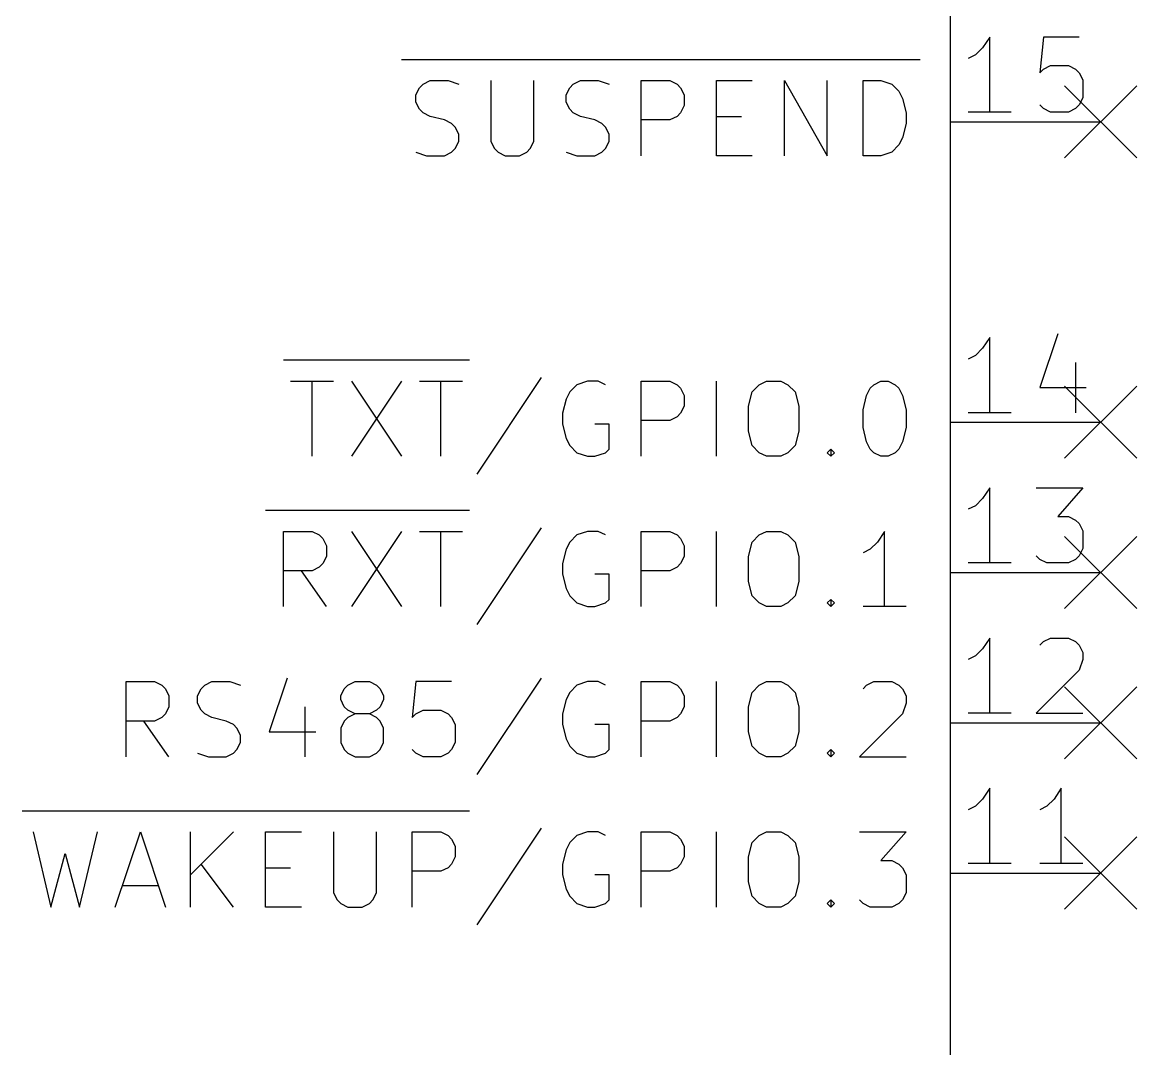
# Model space of a CAD drawing. Extents: x 0.4 to 11.3, y -7.9 to -0.4.
# Drawn here: x 3.432 to 4.174, y -4.317 to -3.634 of the extents above; entities that cross this region are included whole.
import ezdxf

# ---------------------------------------------------------------- set-up
doc = ezdxf.new("R2010")
doc.units = 0
doc.header["$MEASUREMENT"] = 0
for name, color, linetype in [('BLUE2', 5, 'CONTINUOUS'), ('CYAN2', 4, 'CONTINUOUS'), ('LYELLOW', 51, 'CONTINUOUS'), ('RED2', 1, 'CONTINUOUS'), ('RED3', 11, 'CONTINUOUS')]:
    doc.layers.add(name, color=color, linetype=linetype)

msp = doc.modelspace()

# ---------------------------------------------------------------- linework, layer by layer
at = {"layer": 'BLUE2', "linetype": 'CONTINUOUS'}
for p, q in [((4.126, -3.676), (4.174, -3.724)), ((4.174, -3.676), (4.126, -3.724)), ((4.126, -3.876), (4.174, -3.924)), ((4.174, -3.876), (4.126, -3.924)), ((4.126, -3.976), (4.174, -4.024)), ((4.174, -3.976), (4.126, -4.024)), ((4.126, -4.076), (4.174, -4.124)), ((4.174, -4.076), (4.126, -4.124)), ((4.126, -4.176), (4.174, -4.224)), ((4.174, -4.176), (4.126, -4.224))]:
    msp.add_line(p, q, dxfattribs=at)
at = {"layer": 'CYAN2', "linetype": 'CONTINUOUS'}
for p, q in [((3.68476, -3.6585), (3.73238, -3.6585)), ((3.68476, -3.6585), (3.73238, -3.6585)), ((3.73238, -3.6585), (3.78476, -3.6585)), ((3.73238, -3.6585), (3.78476, -3.6585)), ((3.78476, -3.6585), (3.83238, -3.6585)), ((3.78476, -3.6585), (3.83238, -3.6585)), ((3.83238, -3.6585), (3.88238, -3.6585)), ((3.83238, -3.6585), (3.88238, -3.6585)), ((3.88238, -3.6585), (3.92762, -3.6585)), ((3.88238, -3.6585), (3.92762, -3.6585)), ((3.92762, -3.6585), (3.98, -3.6585)), ((3.92762, -3.6585), (3.98, -3.6585)), ((3.98, -3.6585), (4.03, -3.6585)), ((3.98, -3.6585), (4.03, -3.6585)), ((3.69428, -3.68214), (3.69667, -3.67738)), ((3.69428, -3.68214), (3.69667, -3.67738)), ((3.69667, -3.67738), (3.69905, -3.675)), ((3.69667, -3.67738), (3.69905, -3.675)), ((3.69905, -3.675), (3.70381, -3.67262)), ((3.69905, -3.675), (3.70381, -3.67262)), ((3.70381, -3.67262), (3.71571, -3.67262)), ((3.70381, -3.67262), (3.71571, -3.67262)), ((3.71571, -3.67262), (3.72285, -3.675)), ((3.71571, -3.67262), (3.72285, -3.675)), ((3.74428, -3.67262), (3.74428, -3.71309)), ((3.74428, -3.67262), (3.74428, -3.71309)), ((3.77285, -3.71309), (3.77285, -3.67262)), ((3.77285, -3.71309), (3.77285, -3.67262)), ((3.79428, -3.68214), (3.79667, -3.67738)), ((3.79428, -3.68214), (3.79667, -3.67738)), ((3.79667, -3.67738), (3.79905, -3.675)), ((3.79667, -3.67738), (3.79905, -3.675)), ((3.79905, -3.675), (3.80381, -3.67262)), ((3.79905, -3.675), (3.80381, -3.67262)), ((3.80381, -3.67262), (3.81571, -3.67262)), ((3.80381, -3.67262), (3.81571, -3.67262)), ((3.81571, -3.67262), (3.82285, -3.675)), ((3.81571, -3.67262), (3.82285, -3.675)), ((3.84428, -3.72262), (3.84428, -3.67262)), ((3.84428, -3.67262), (3.86333, -3.67262)), ((3.84428, -3.72262), (3.84428, -3.67262)), ((3.84428, -3.67262), (3.86333, -3.67262)), ((3.86333, -3.67262), (3.86809, -3.675)), ((3.86333, -3.67262), (3.86809, -3.675)), ((3.86809, -3.675), (3.87047, -3.67738)), ((3.86809, -3.675), (3.87047, -3.67738)), ((3.87047, -3.67738), (3.87285, -3.68214)), ((3.87047, -3.67738), (3.87285, -3.68214)), ((3.89428, -3.72262), (3.89428, -3.67262)), ((3.89428, -3.67262), (3.91809, -3.67262)), ((3.89428, -3.72262), (3.89428, -3.67262)), ((3.89428, -3.67262), (3.91809, -3.67262)), ((3.93952, -3.72262), (3.93952, -3.67262)), ((3.93952, -3.67262), (3.96809, -3.72262)), ((3.93952, -3.72262), (3.93952, -3.67262)), ((3.93952, -3.67262), (3.96809, -3.72262)), ((3.96809, -3.72262), (3.96809, -3.67262)), ((3.96809, -3.72262), (3.96809, -3.67262)), ((3.9919, -3.72262), (3.9919, -3.67262)), ((3.9919, -3.67262), (4.00381, -3.67262)), ((3.9919, -3.72262), (3.9919, -3.67262)), ((3.9919, -3.67262), (4.00381, -3.67262)), ((4.00381, -3.67262), (4.01095, -3.675)), ((4.00381, -3.67262), (4.01095, -3.675)), ((4.01095, -3.675), (4.01571, -3.67976)), ((4.01095, -3.675), (4.01571, -3.67976)), ((3.69428, -3.6869), (3.69428, -3.68214)), ((3.69428, -3.6869), (3.69428, -3.68214)), ((3.79428, -3.6869), (3.79428, -3.68214)), ((3.79428, -3.6869), (3.79428, -3.68214)), ((3.87285, -3.68214), (3.87285, -3.68928)), ((3.87285, -3.68214), (3.87285, -3.68928)), ((4.01571, -3.67976), (4.01809, -3.68452)), ((4.01571, -3.67976), (4.01809, -3.68452)), ((4.01809, -3.68452), (4.02047, -3.69405)), ((4.01809, -3.68452), (4.02047, -3.69405)), ((3.69667, -3.69167), (3.69428, -3.6869)), ((3.69667, -3.69167), (3.69428, -3.6869)), ((3.69905, -3.69405), (3.69667, -3.69167)), ((3.69905, -3.69405), (3.69667, -3.69167)), ((3.79667, -3.69167), (3.79428, -3.6869)), ((3.79667, -3.69167), (3.79428, -3.6869)), ((3.79905, -3.69405), (3.79667, -3.69167)), ((3.79905, -3.69405), (3.79667, -3.69167)), ((3.87285, -3.68928), (3.87047, -3.69405)), ((3.87285, -3.68928), (3.87047, -3.69405)), ((3.70381, -3.69643), (3.69905, -3.69405)), ((3.70381, -3.69643), (3.69905, -3.69405)), ((3.71333, -3.69881), (3.70381, -3.69643)), ((3.71333, -3.69881), (3.70381, -3.69643)), ((3.71809, -3.70119), (3.71333, -3.69881)), ((3.71809, -3.70119), (3.71333, -3.69881)), ((3.80381, -3.69643), (3.79905, -3.69405)), ((3.80381, -3.69643), (3.79905, -3.69405)), ((3.81333, -3.69881), (3.80381, -3.69643)), ((3.81333, -3.69881), (3.80381, -3.69643)), ((3.81809, -3.70119), (3.81333, -3.69881)), ((3.81809, -3.70119), (3.81333, -3.69881)), ((3.86333, -3.69881), (3.84428, -3.69881)), ((3.86333, -3.69881), (3.84428, -3.69881)), ((3.86809, -3.69643), (3.86333, -3.69881)), ((3.86809, -3.69643), (3.86333, -3.69881)), ((3.87047, -3.69405), (3.86809, -3.69643)), ((3.87047, -3.69405), (3.86809, -3.69643)), ((3.89428, -3.69643), (3.91095, -3.69643)), ((3.89428, -3.69643), (3.91095, -3.69643)), ((4.02047, -3.69405), (4.02047, -3.70119)), ((4.02047, -3.69405), (4.02047, -3.70119)), ((3.72047, -3.70357), (3.71809, -3.70119)), ((3.72047, -3.70357), (3.71809, -3.70119)), ((3.72285, -3.70833), (3.72047, -3.70357)), ((3.72285, -3.70833), (3.72047, -3.70357)), ((3.82047, -3.70357), (3.81809, -3.70119)), ((3.82047, -3.70357), (3.81809, -3.70119)), ((3.82285, -3.70833), (3.82047, -3.70357)), ((3.82285, -3.70833), (3.82047, -3.70357)), ((4.02047, -3.70119), (4.01809, -3.71071)), ((4.02047, -3.70119), (4.01809, -3.71071)), ((3.72047, -3.71785), (3.72285, -3.71309)), ((3.72047, -3.71785), (3.72285, -3.71309)), ((3.72285, -3.71309), (3.72285, -3.70833)), ((3.72285, -3.71309), (3.72285, -3.70833)), ((3.74428, -3.71309), (3.74667, -3.71785)), ((3.74428, -3.71309), (3.74667, -3.71785)), ((3.77047, -3.71785), (3.77285, -3.71309)), ((3.77047, -3.71785), (3.77285, -3.71309)), ((3.82047, -3.71785), (3.82285, -3.71309)), ((3.82047, -3.71785), (3.82285, -3.71309)), ((3.82285, -3.71309), (3.82285, -3.70833)), ((3.82285, -3.71309), (3.82285, -3.70833)), ((4.01571, -3.71547), (4.01095, -3.72024)), ((4.01571, -3.71547), (4.01095, -3.72024)), ((4.01809, -3.71071), (4.01571, -3.71547)), ((4.01809, -3.71071), (4.01571, -3.71547)), ((3.69428, -3.72024), (3.70143, -3.72262)), ((3.69428, -3.72024), (3.70143, -3.72262)), ((3.70143, -3.72262), (3.71333, -3.72262)), ((3.70143, -3.72262), (3.71333, -3.72262)), ((3.71333, -3.72262), (3.71809, -3.72024)), ((3.71333, -3.72262), (3.71809, -3.72024)), ((3.71809, -3.72024), (3.72047, -3.71785)), ((3.71809, -3.72024), (3.72047, -3.71785)), ((3.74667, -3.71785), (3.74905, -3.72024)), ((3.74667, -3.71785), (3.74905, -3.72024)), ((3.74905, -3.72024), (3.75381, -3.72262)), ((3.74905, -3.72024), (3.75381, -3.72262)), ((3.75381, -3.72262), (3.76333, -3.72262)), ((3.75381, -3.72262), (3.76333, -3.72262)), ((3.76333, -3.72262), (3.76809, -3.72024)), ((3.76333, -3.72262), (3.76809, -3.72024)), ((3.76809, -3.72024), (3.77047, -3.71785)), ((3.76809, -3.72024), (3.77047, -3.71785)), ((3.79428, -3.72024), (3.80143, -3.72262)), ((3.79428, -3.72024), (3.80143, -3.72262)), ((3.80143, -3.72262), (3.81333, -3.72262)), ((3.80143, -3.72262), (3.81333, -3.72262)), ((3.81333, -3.72262), (3.81809, -3.72024)), ((3.81333, -3.72262), (3.81809, -3.72024)), ((3.81809, -3.72024), (3.82047, -3.71785)), ((3.81809, -3.72024), (3.82047, -3.71785)), ((3.91809, -3.72262), (3.89428, -3.72262)), ((3.91809, -3.72262), (3.89428, -3.72262)), ((4.00381, -3.72262), (3.9919, -3.72262)), ((4.00381, -3.72262), (3.9919, -3.72262)), ((4.01095, -3.72024), (4.00381, -3.72262)), ((4.01095, -3.72024), (4.00381, -3.72262)), ((3.60619, -3.8585), (3.64428, -3.8585)), ((3.60619, -3.8585), (3.64428, -3.8585)), ((3.64428, -3.8585), (3.6919, -3.8585)), ((3.64428, -3.8585), (3.6919, -3.8585)), ((3.6919, -3.8585), (3.73, -3.8585)), ((3.6919, -3.8585), (3.73, -3.8585)), ((3.77762, -3.87024), (3.73476, -3.93452)), ((3.77762, -3.87024), (3.73476, -3.93452)), ((3.61095, -3.87262), (3.63952, -3.87262)), ((3.61095, -3.87262), (3.63952, -3.87262)), ((3.62524, -3.92262), (3.62524, -3.87262)), ((3.62524, -3.92262), (3.62524, -3.87262)), ((3.65143, -3.87262), (3.68476, -3.92262)), ((3.68476, -3.87262), (3.65143, -3.92262)), ((3.65143, -3.87262), (3.68476, -3.92262)), ((3.68476, -3.87262), (3.65143, -3.92262)), ((3.69667, -3.87262), (3.72524, -3.87262)), ((3.69667, -3.87262), (3.72524, -3.87262)), ((3.71095, -3.92262), (3.71095, -3.87262)), ((3.71095, -3.92262), (3.71095, -3.87262)), ((3.80143, -3.875), (3.79667, -3.87976)), ((3.80143, -3.875), (3.79667, -3.87976)), ((3.80857, -3.87262), (3.80143, -3.875)), ((3.80857, -3.87262), (3.80143, -3.875)), ((3.81571, -3.87262), (3.80857, -3.87262)), ((3.81571, -3.87262), (3.80857, -3.87262)), ((3.82047, -3.875), (3.81571, -3.87262)), ((3.82047, -3.875), (3.81571, -3.87262)), ((3.84428, -3.92262), (3.84428, -3.87262)), ((3.84428, -3.87262), (3.86333, -3.87262)), ((3.84428, -3.92262), (3.84428, -3.87262)), ((3.84428, -3.87262), (3.86333, -3.87262)), ((3.86333, -3.87262), (3.86809, -3.875)), ((3.86333, -3.87262), (3.86809, -3.875)), ((3.86809, -3.875), (3.87047, -3.87738)), ((3.86809, -3.875), (3.87047, -3.87738)), ((3.87047, -3.87738), (3.87285, -3.88214)), ((3.87047, -3.87738), (3.87285, -3.88214)), ((3.89428, -3.92262), (3.89428, -3.87262)), ((3.89428, -3.92262), (3.89428, -3.87262)), ((3.91809, -3.87976), (3.92285, -3.875)), ((3.91809, -3.87976), (3.92285, -3.875)), ((3.92285, -3.875), (3.92762, -3.87262)), ((3.92285, -3.875), (3.92762, -3.87262)), ((3.92762, -3.87262), (3.93714, -3.87262)), ((3.92762, -3.87262), (3.93714, -3.87262)), ((3.93714, -3.87262), (3.9419, -3.875)), ((3.93714, -3.87262), (3.9419, -3.875)), ((3.9419, -3.875), (3.94667, -3.87976)), ((3.9419, -3.875), (3.94667, -3.87976)), ((3.99428, -3.88214), (3.99667, -3.87738)), ((3.99428, -3.88214), (3.99667, -3.87738)), ((3.99667, -3.87738), (3.99905, -3.875)), ((3.99667, -3.87738), (3.99905, -3.875)), ((3.99905, -3.875), (4.00381, -3.87262)), ((3.99905, -3.875), (4.00381, -3.87262)), ((4.00381, -3.87262), (4.00857, -3.87262)), ((4.00381, -3.87262), (4.00857, -3.87262)), ((4.00857, -3.87262), (4.01333, -3.875)), ((4.00857, -3.87262), (4.01333, -3.875)), ((4.01333, -3.875), (4.01571, -3.87738)), ((4.01333, -3.875), (4.01571, -3.87738)), ((4.01571, -3.87738), (4.01809, -3.88214)), ((4.01571, -3.87738), (4.01809, -3.88214)), ((3.79428, -3.88452), (3.7919, -3.89405)), ((3.79428, -3.88452), (3.7919, -3.89405)), ((3.79667, -3.87976), (3.79428, -3.88452)), ((3.79667, -3.87976), (3.79428, -3.88452)), ((3.87285, -3.88214), (3.87285, -3.88928)), ((3.87285, -3.88214), (3.87285, -3.88928)), ((3.91571, -3.88928), (3.91809, -3.87976)), ((3.91571, -3.88928), (3.91809, -3.87976)), ((3.94667, -3.87976), (3.94905, -3.88928)), ((3.94667, -3.87976), (3.94905, -3.88928)), ((3.9919, -3.89167), (3.99428, -3.88214)), ((3.9919, -3.89167), (3.99428, -3.88214)), ((4.01809, -3.88214), (4.02047, -3.89167)), ((4.01809, -3.88214), (4.02047, -3.89167)), ((3.87285, -3.88928), (3.87047, -3.89405)), ((3.87285, -3.88928), (3.87047, -3.89405)), ((3.91571, -3.90595), (3.91571, -3.88928)), ((3.91571, -3.90595), (3.91571, -3.88928)), ((3.94905, -3.88928), (3.94905, -3.90595)), ((3.94905, -3.88928), (3.94905, -3.90595)), ((3.9919, -3.90357), (3.9919, -3.89167)), ((3.9919, -3.90357), (3.9919, -3.89167)), ((4.02047, -3.89167), (4.02047, -3.90357)), ((4.02047, -3.89167), (4.02047, -3.90357)), ((3.7919, -3.89405), (3.7919, -3.90119)), ((3.7919, -3.89405), (3.7919, -3.90119)), ((3.86333, -3.89881), (3.84428, -3.89881)), ((3.86333, -3.89881), (3.84428, -3.89881)), ((3.86809, -3.89643), (3.86333, -3.89881)), ((3.86809, -3.89643), (3.86333, -3.89881)), ((3.87047, -3.89405), (3.86809, -3.89643)), ((3.87047, -3.89405), (3.86809, -3.89643)), ((3.7919, -3.90119), (3.79428, -3.91071)), ((3.7919, -3.90119), (3.79428, -3.91071)), ((3.82285, -3.90119), (3.81333, -3.90119)), ((3.82285, -3.90119), (3.81333, -3.90119)), ((3.82285, -3.91785), (3.82285, -3.90119)), ((3.82285, -3.91785), (3.82285, -3.90119)), ((3.91809, -3.91547), (3.91571, -3.90595)), ((3.91809, -3.91547), (3.91571, -3.90595)), ((3.94905, -3.90595), (3.94667, -3.91547)), ((3.94905, -3.90595), (3.94667, -3.91547)), ((3.99428, -3.91309), (3.9919, -3.90357)), ((3.99428, -3.91309), (3.9919, -3.90357)), ((4.02047, -3.90357), (4.01809, -3.91309)), ((4.02047, -3.90357), (4.01809, -3.91309)), ((3.79428, -3.91071), (3.79667, -3.91547)), ((3.79428, -3.91071), (3.79667, -3.91547)), ((3.79667, -3.91547), (3.80143, -3.92024)), ((3.79667, -3.91547), (3.80143, -3.92024)), ((3.92285, -3.92024), (3.91809, -3.91547)), ((3.92285, -3.92024), (3.91809, -3.91547)), ((3.94667, -3.91547), (3.9419, -3.92024)), ((3.94667, -3.91547), (3.9419, -3.92024)), ((3.99667, -3.91785), (3.99428, -3.91309)), ((3.99667, -3.91785), (3.99428, -3.91309)), ((4.01809, -3.91309), (4.01571, -3.91785)), ((4.01809, -3.91309), (4.01571, -3.91785)), ((3.80143, -3.92024), (3.80857, -3.92262)), ((3.80143, -3.92024), (3.80857, -3.92262)), ((3.80857, -3.92262), (3.81333, -3.92262)), ((3.80857, -3.92262), (3.81333, -3.92262)), ((3.81333, -3.92262), (3.82047, -3.92024)), ((3.81333, -3.92262), (3.82047, -3.92024)), ((3.82047, -3.92024), (3.82285, -3.91785)), ((3.82047, -3.92024), (3.82285, -3.91785)), ((3.92762, -3.92262), (3.92285, -3.92024)), ((3.92762, -3.92262), (3.92285, -3.92024)), ((3.93714, -3.92262), (3.92762, -3.92262)), ((3.93714, -3.92262), (3.92762, -3.92262)), ((3.9419, -3.92024), (3.93714, -3.92262)), ((3.9419, -3.92024), (3.93714, -3.92262)), ((3.96809, -3.92024), (3.97047, -3.91785)), ((3.96809, -3.92024), (3.97047, -3.91785)), ((3.97047, -3.92262), (3.96809, -3.92024)), ((3.97047, -3.92262), (3.96809, -3.92024)), ((3.97047, -3.91785), (3.97285, -3.92024)), ((3.97047, -3.91785), (3.97047, -3.92262)), ((3.97047, -3.91785), (3.97285, -3.92024)), ((3.97047, -3.91785), (3.97047, -3.92262)), ((3.97285, -3.92024), (3.97047, -3.92262)), ((3.97285, -3.92024), (3.97047, -3.92262)), ((3.99905, -3.92024), (3.99667, -3.91785)), ((3.99905, -3.92024), (3.99667, -3.91785)), ((4.00381, -3.92262), (3.99905, -3.92024)), ((4.00381, -3.92262), (3.99905, -3.92024)), ((4.00857, -3.92262), (4.00381, -3.92262)), ((4.00857, -3.92262), (4.00381, -3.92262)), ((4.01333, -3.92024), (4.00857, -3.92262)), ((4.01333, -3.92024), (4.00857, -3.92262)), ((4.01571, -3.91785), (4.01333, -3.92024)), ((4.01571, -3.91785), (4.01333, -3.92024)), ((3.59428, -3.9585), (3.64428, -3.9585)), ((3.59428, -3.9585), (3.64428, -3.9585)), ((3.64428, -3.9585), (3.6919, -3.9585)), ((3.64428, -3.9585), (3.6919, -3.9585)), ((3.6919, -3.9585), (3.73, -3.9585)), ((3.6919, -3.9585), (3.73, -3.9585)), ((3.60619, -4.02262), (3.60619, -3.97262)), ((3.60619, -3.97262), (3.62524, -3.97262)), ((3.60619, -4.02262), (3.60619, -3.97262)), ((3.60619, -3.97262), (3.62524, -3.97262)), ((3.62524, -3.97262), (3.63, -3.975)), ((3.62524, -3.97262), (3.63, -3.975)), ((3.63, -3.975), (3.63238, -3.97738)), ((3.63, -3.975), (3.63238, -3.97738)), ((3.65143, -3.97262), (3.68476, -4.02262)), ((3.68476, -3.97262), (3.65143, -4.02262)), ((3.65143, -3.97262), (3.68476, -4.02262)), ((3.68476, -3.97262), (3.65143, -4.02262)), ((3.69667, -3.97262), (3.72524, -3.97262)), ((3.69667, -3.97262), (3.72524, -3.97262)), ((3.71095, -4.02262), (3.71095, -3.97262)), ((3.71095, -4.02262), (3.71095, -3.97262)), ((3.77762, -3.97024), (3.73476, -4.03452)), ((3.77762, -3.97024), (3.73476, -4.03452)), ((3.80143, -3.975), (3.79667, -3.97976)), ((3.80143, -3.975), (3.79667, -3.97976)), ((3.80857, -3.97262), (3.80143, -3.975)), ((3.80857, -3.97262), (3.80143, -3.975)), ((3.81571, -3.97262), (3.80857, -3.97262)), ((3.81571, -3.97262), (3.80857, -3.97262)), ((3.82047, -3.975), (3.81571, -3.97262)), ((3.82047, -3.975), (3.81571, -3.97262)), ((3.84428, -4.02262), (3.84428, -3.97262)), ((3.84428, -3.97262), (3.86333, -3.97262)), ((3.84428, -4.02262), (3.84428, -3.97262)), ((3.84428, -3.97262), (3.86333, -3.97262)), ((3.86333, -3.97262), (3.86809, -3.975)), ((3.86333, -3.97262), (3.86809, -3.975)), ((3.86809, -3.975), (3.87047, -3.97738)), ((3.86809, -3.975), (3.87047, -3.97738)), ((3.89428, -4.02262), (3.89428, -3.97262)), ((3.89428, -4.02262), (3.89428, -3.97262)), ((3.91809, -3.97976), (3.92285, -3.975)), ((3.91809, -3.97976), (3.92285, -3.975)), ((3.92285, -3.975), (3.92762, -3.97262)), ((3.92285, -3.975), (3.92762, -3.97262)), ((3.92762, -3.97262), (3.93714, -3.97262)), ((3.92762, -3.97262), (3.93714, -3.97262)), ((3.93714, -3.97262), (3.9419, -3.975)), ((3.93714, -3.97262), (3.9419, -3.975)), ((3.9419, -3.975), (3.94667, -3.97976)), ((3.9419, -3.975), (3.94667, -3.97976)), ((4.00619, -3.97262), (4.00143, -3.97976)), ((4.00619, -3.97262), (4.00143, -3.97976)), ((4.00619, -4.02262), (4.00619, -3.97262)), ((4.00619, -4.02262), (4.00619, -3.97262)), ((3.63238, -3.97738), (3.63476, -3.98214)), ((3.63238, -3.97738), (3.63476, -3.98214)), ((3.63476, -3.98214), (3.63476, -3.98928)), ((3.63476, -3.98214), (3.63476, -3.98928)), ((3.79667, -3.97976), (3.79428, -3.98452)), ((3.79667, -3.97976), (3.79428, -3.98452)), ((3.87047, -3.97738), (3.87285, -3.98214)), ((3.87047, -3.97738), (3.87285, -3.98214)), ((3.87285, -3.98214), (3.87285, -3.98928)), ((3.87285, -3.98214), (3.87285, -3.98928)), ((3.91571, -3.98928), (3.91809, -3.97976)), ((3.91571, -3.98928), (3.91809, -3.97976)), ((3.94667, -3.97976), (3.94905, -3.98928)), ((3.94667, -3.97976), (3.94905, -3.98928)), ((4.00143, -3.97976), (3.99667, -3.98452)), ((4.00143, -3.97976), (3.99667, -3.98452)), ((3.63476, -3.98928), (3.63238, -3.99405)), ((3.63476, -3.98928), (3.63238, -3.99405)), ((3.79428, -3.98452), (3.7919, -3.99405)), ((3.79428, -3.98452), (3.7919, -3.99405)), ((3.87285, -3.98928), (3.87047, -3.99405)), ((3.87285, -3.98928), (3.87047, -3.99405)), ((3.91571, -4.00595), (3.91571, -3.98928)), ((3.91571, -4.00595), (3.91571, -3.98928)), ((3.94905, -3.98928), (3.94905, -4.00595)), ((3.94905, -3.98928), (3.94905, -4.00595)), ((3.99667, -3.98452), (3.9919, -3.9869)), ((3.99667, -3.98452), (3.9919, -3.9869)), ((3.63, -3.99643), (3.62524, -3.99881)), ((3.63, -3.99643), (3.62524, -3.99881)), ((3.63238, -3.99405), (3.63, -3.99643)), ((3.63238, -3.99405), (3.63, -3.99643)), ((3.7919, -3.99405), (3.7919, -4.00119)), ((3.7919, -3.99405), (3.7919, -4.00119)), ((3.86809, -3.99643), (3.86333, -3.99881)), ((3.86809, -3.99643), (3.86333, -3.99881)), ((3.87047, -3.99405), (3.86809, -3.99643)), ((3.87047, -3.99405), (3.86809, -3.99643)), ((3.62524, -3.99881), (3.60619, -3.99881)), ((3.62524, -3.99881), (3.60619, -3.99881)), ((3.63476, -4.02262), (3.61809, -3.99881)), ((3.63476, -4.02262), (3.61809, -3.99881)), ((3.7919, -4.00119), (3.79428, -4.01071)), ((3.7919, -4.00119), (3.79428, -4.01071)), ((3.82285, -4.00119), (3.81333, -4.00119)), ((3.82285, -4.00119), (3.81333, -4.00119)), ((3.82285, -4.01785), (3.82285, -4.00119)), ((3.82285, -4.01785), (3.82285, -4.00119)), ((3.86333, -3.99881), (3.84428, -3.99881)), ((3.86333, -3.99881), (3.84428, -3.99881)), ((3.79428, -4.01071), (3.79667, -4.01547)), ((3.79428, -4.01071), (3.79667, -4.01547)), ((3.91809, -4.01547), (3.91571, -4.00595)), ((3.91809, -4.01547), (3.91571, -4.00595)), ((3.94905, -4.00595), (3.94667, -4.01547)), ((3.94905, -4.00595), (3.94667, -4.01547)), ((3.79667, -4.01547), (3.80143, -4.02024)), ((3.79667, -4.01547), (3.80143, -4.02024)), ((3.82047, -4.02024), (3.82285, -4.01785)), ((3.82047, -4.02024), (3.82285, -4.01785)), ((3.92285, -4.02024), (3.91809, -4.01547)), ((3.92285, -4.02024), (3.91809, -4.01547)), ((3.94667, -4.01547), (3.9419, -4.02024)), ((3.94667, -4.01547), (3.9419, -4.02024)), ((3.96809, -4.02024), (3.97047, -4.01785)), ((3.96809, -4.02024), (3.97047, -4.01785)), ((3.97047, -4.01785), (3.97285, -4.02024)), ((3.97047, -4.01785), (3.97047, -4.02262)), ((3.97047, -4.01785), (3.97285, -4.02024)), ((3.97047, -4.01785), (3.97047, -4.02262)), ((3.80143, -4.02024), (3.80857, -4.02262)), ((3.80143, -4.02024), (3.80857, -4.02262)), ((3.80857, -4.02262), (3.81333, -4.02262)), ((3.80857, -4.02262), (3.81333, -4.02262)), ((3.81333, -4.02262), (3.82047, -4.02024)), ((3.81333, -4.02262), (3.82047, -4.02024)), ((3.92762, -4.02262), (3.92285, -4.02024)), ((3.92762, -4.02262), (3.92285, -4.02024)), ((3.93714, -4.02262), (3.92762, -4.02262)), ((3.93714, -4.02262), (3.92762, -4.02262)), ((3.9419, -4.02024), (3.93714, -4.02262)), ((3.9419, -4.02024), (3.93714, -4.02262)), ((3.97047, -4.02262), (3.96809, -4.02024)), ((3.97047, -4.02262), (3.96809, -4.02024)), ((3.97285, -4.02024), (3.97047, -4.02262)), ((3.97285, -4.02024), (3.97047, -4.02262)), ((4.02047, -4.02262), (3.9919, -4.02262)), ((4.02047, -4.02262), (3.9919, -4.02262)), ((3.60857, -4.07024), (3.59667, -4.10595)), ((3.60857, -4.07024), (3.59667, -4.10595)), ((3.77762, -4.07024), (3.73476, -4.13452)), ((3.77762, -4.07024), (3.73476, -4.13452)), ((3.50143, -4.12262), (3.50143, -4.07262)), ((3.50143, -4.07262), (3.52047, -4.07262)), ((3.50143, -4.12262), (3.50143, -4.07262)), ((3.50143, -4.07262), (3.52047, -4.07262)), ((3.52047, -4.07262), (3.52524, -4.075)), ((3.52047, -4.07262), (3.52524, -4.075)), ((3.52524, -4.075), (3.52762, -4.07738)), ((3.52524, -4.075), (3.52762, -4.07738)), ((3.52762, -4.07738), (3.53, -4.08214)), ((3.52762, -4.07738), (3.53, -4.08214)), ((3.54905, -4.08214), (3.55143, -4.07738)), ((3.54905, -4.08214), (3.55143, -4.07738)), ((3.55143, -4.07738), (3.55381, -4.075)), ((3.55143, -4.07738), (3.55381, -4.075)), ((3.55381, -4.075), (3.55857, -4.07262)), ((3.55381, -4.075), (3.55857, -4.07262)), ((3.55857, -4.07262), (3.57047, -4.07262)), ((3.55857, -4.07262), (3.57047, -4.07262)), ((3.57047, -4.07262), (3.57762, -4.075)), ((3.57047, -4.07262), (3.57762, -4.075)), ((3.64428, -4.08214), (3.64667, -4.07738)), ((3.64428, -4.08214), (3.64667, -4.07738)), ((3.64667, -4.07738), (3.64905, -4.075)), ((3.64667, -4.07738), (3.64905, -4.075)), ((3.64905, -4.075), (3.65381, -4.07262)), ((3.64905, -4.075), (3.65381, -4.07262)), ((3.65381, -4.07262), (3.66333, -4.07262)), ((3.65381, -4.07262), (3.66333, -4.07262)), ((3.66333, -4.07262), (3.66809, -4.075)), ((3.66333, -4.07262), (3.66809, -4.075)), ((3.66809, -4.075), (3.67047, -4.07738)), ((3.66809, -4.075), (3.67047, -4.07738)), ((3.67047, -4.07738), (3.67285, -4.08214)), ((3.67047, -4.07738), (3.67285, -4.08214)), ((3.69428, -4.07262), (3.6919, -4.09643)), ((3.69428, -4.07262), (3.6919, -4.09643)), ((3.71809, -4.07262), (3.69428, -4.07262)), ((3.71809, -4.07262), (3.69428, -4.07262)), ((3.80143, -4.075), (3.79667, -4.07976)), ((3.80143, -4.075), (3.79667, -4.07976)), ((3.80857, -4.07262), (3.80143, -4.075)), ((3.80857, -4.07262), (3.80143, -4.075)), ((3.81571, -4.07262), (3.80857, -4.07262)), ((3.81571, -4.07262), (3.80857, -4.07262)), ((3.82047, -4.075), (3.81571, -4.07262)), ((3.82047, -4.075), (3.81571, -4.07262)), ((3.84428, -4.12262), (3.84428, -4.07262)), ((3.84428, -4.07262), (3.86333, -4.07262)), ((3.84428, -4.12262), (3.84428, -4.07262)), ((3.84428, -4.07262), (3.86333, -4.07262)), ((3.86333, -4.07262), (3.86809, -4.075)), ((3.86333, -4.07262), (3.86809, -4.075)), ((3.86809, -4.075), (3.87047, -4.07738)), ((3.86809, -4.075), (3.87047, -4.07738)), ((3.87047, -4.07738), (3.87285, -4.08214)), ((3.87047, -4.07738), (3.87285, -4.08214)), ((3.89428, -4.12262), (3.89428, -4.07262)), ((3.89428, -4.12262), (3.89428, -4.07262)), ((3.91809, -4.07976), (3.92285, -4.075)), ((3.91809, -4.07976), (3.92285, -4.075)), ((3.92285, -4.075), (3.92762, -4.07262)), ((3.92285, -4.075), (3.92762, -4.07262)), ((3.92762, -4.07262), (3.93714, -4.07262)), ((3.92762, -4.07262), (3.93714, -4.07262)), ((3.93714, -4.07262), (3.9419, -4.075)), ((3.93714, -4.07262), (3.9419, -4.075)), ((3.9419, -4.075), (3.94667, -4.07976)), ((3.9419, -4.075), (3.94667, -4.07976)), ((3.9919, -4.07738), (3.99428, -4.075)), ((3.9919, -4.07738), (3.99428, -4.075)), ((3.99428, -4.075), (3.99905, -4.07262)), ((3.99428, -4.075), (3.99905, -4.07262)), ((3.99905, -4.07262), (4.01095, -4.07262)), ((3.99905, -4.07262), (4.01095, -4.07262)), ((4.01095, -4.07262), (4.01571, -4.075)), ((4.01095, -4.07262), (4.01571, -4.075)), ((4.01571, -4.075), (4.01809, -4.07738)), ((4.01571, -4.075), (4.01809, -4.07738)), ((4.01809, -4.07738), (4.02047, -4.08214)), ((4.01809, -4.07738), (4.02047, -4.08214)), ((3.53, -4.08214), (3.53, -4.08928)), ((3.53, -4.08214), (3.53, -4.08928)), ((3.54905, -4.0869), (3.54905, -4.08214)), ((3.54905, -4.0869), (3.54905, -4.08214)), ((3.64428, -4.08452), (3.64428, -4.08214)), ((3.64428, -4.08452), (3.64428, -4.08214)), ((3.64667, -4.08928), (3.64428, -4.08452)), ((3.64667, -4.08928), (3.64428, -4.08452)), ((3.67285, -4.08452), (3.67047, -4.08928)), ((3.67285, -4.08452), (3.67047, -4.08928)), ((3.67285, -4.08214), (3.67285, -4.08452)), ((3.67285, -4.08214), (3.67285, -4.08452)), ((3.79428, -4.08452), (3.7919, -4.09405)), ((3.79428, -4.08452), (3.7919, -4.09405)), ((3.79667, -4.07976), (3.79428, -4.08452)), ((3.79667, -4.07976), (3.79428, -4.08452)), ((3.87285, -4.08214), (3.87285, -4.08928)), ((3.87285, -4.08214), (3.87285, -4.08928)), ((3.91571, -4.08928), (3.91809, -4.07976)), ((3.91571, -4.08928), (3.91809, -4.07976)), ((3.94667, -4.07976), (3.94905, -4.08928)), ((3.94667, -4.07976), (3.94905, -4.08928)), ((4.02047, -4.08214), (4.02047, -4.0869)), ((4.02047, -4.08214), (4.02047, -4.0869)), ((3.53, -4.08928), (3.52762, -4.09405)), ((3.53, -4.08928), (3.52762, -4.09405)), ((3.55143, -4.09167), (3.54905, -4.0869)), ((3.55143, -4.09167), (3.54905, -4.0869)), ((3.55381, -4.09405), (3.55143, -4.09167)), ((3.55381, -4.09405), (3.55143, -4.09167)), ((3.62047, -4.08928), (3.62047, -4.12262)), ((3.62047, -4.08928), (3.62047, -4.12262)), ((3.64905, -4.09167), (3.64667, -4.08928)), ((3.64905, -4.09167), (3.64667, -4.08928)), ((3.65381, -4.09405), (3.64905, -4.09167)), ((3.65381, -4.09405), (3.64905, -4.09167)), ((3.66809, -4.09167), (3.66333, -4.09405)), ((3.66809, -4.09167), (3.66333, -4.09405)), ((3.67047, -4.08928), (3.66809, -4.09167)), ((3.67047, -4.08928), (3.66809, -4.09167)), ((3.69428, -4.09405), (3.69905, -4.09167)), ((3.69428, -4.09405), (3.69905, -4.09167)), ((3.69905, -4.09167), (3.71095, -4.09167)), ((3.69905, -4.09167), (3.71095, -4.09167)), ((3.71095, -4.09167), (3.71571, -4.09405)), ((3.71095, -4.09167), (3.71571, -4.09405)), ((3.87285, -4.08928), (3.87047, -4.09405)), ((3.87285, -4.08928), (3.87047, -4.09405)), ((3.91571, -4.10595), (3.91571, -4.08928)), ((3.91571, -4.10595), (3.91571, -4.08928)), ((3.94905, -4.08928), (3.94905, -4.10595)), ((3.94905, -4.08928), (3.94905, -4.10595)), ((4.02047, -4.0869), (4.01809, -4.09405)), ((4.02047, -4.0869), (4.01809, -4.09405)), ((3.52047, -4.09881), (3.50143, -4.09881)), ((3.52047, -4.09881), (3.50143, -4.09881)), ((3.53, -4.12262), (3.51333, -4.09881)), ((3.53, -4.12262), (3.51333, -4.09881)), ((3.52524, -4.09643), (3.52047, -4.09881)), ((3.52524, -4.09643), (3.52047, -4.09881)), ((3.52762, -4.09405), (3.52524, -4.09643)), ((3.52762, -4.09405), (3.52524, -4.09643)), ((3.55857, -4.09643), (3.55381, -4.09405)), ((3.55857, -4.09643), (3.55381, -4.09405)), ((3.56809, -4.09881), (3.55857, -4.09643)), ((3.56809, -4.09881), (3.55857, -4.09643)), ((3.57285, -4.10119), (3.56809, -4.09881)), ((3.57285, -4.10119), (3.56809, -4.09881)), ((3.64667, -4.09881), (3.64428, -4.10357)), ((3.64667, -4.09881), (3.64428, -4.10357)), ((3.64905, -4.09643), (3.64667, -4.09881)), ((3.64905, -4.09643), (3.64667, -4.09881)), ((3.65381, -4.09405), (3.64905, -4.09643)), ((3.65381, -4.09405), (3.64905, -4.09643)), ((3.66333, -4.09405), (3.65381, -4.09405)), ((3.66333, -4.09405), (3.65381, -4.09405)), ((3.66809, -4.09643), (3.66333, -4.09405)), ((3.66809, -4.09643), (3.66333, -4.09405)), ((3.67047, -4.09881), (3.66809, -4.09643)), ((3.67047, -4.09881), (3.66809, -4.09643)), ((3.67285, -4.10357), (3.67047, -4.09881)), ((3.67285, -4.10357), (3.67047, -4.09881)), ((3.6919, -4.09643), (3.69428, -4.09405)), ((3.6919, -4.09643), (3.69428, -4.09405)), ((3.71571, -4.09405), (3.71809, -4.09643)), ((3.71571, -4.09405), (3.71809, -4.09643)), ((3.71809, -4.09643), (3.72047, -4.10119)), ((3.71809, -4.09643), (3.72047, -4.10119)), ((3.7919, -4.09405), (3.7919, -4.10119)), ((3.7919, -4.09405), (3.7919, -4.10119)), ((3.86333, -4.09881), (3.84428, -4.09881)), ((3.86333, -4.09881), (3.84428, -4.09881)), ((3.86809, -4.09643), (3.86333, -4.09881)), ((3.86809, -4.09643), (3.86333, -4.09881)), ((3.87047, -4.09405), (3.86809, -4.09643)), ((3.87047, -4.09405), (3.86809, -4.09643)), ((4.01809, -4.09405), (3.98952, -4.12262)), ((4.01809, -4.09405), (3.98952, -4.12262)), ((3.57524, -4.10357), (3.57285, -4.10119)), ((3.57524, -4.10357), (3.57285, -4.10119)), ((3.57762, -4.10833), (3.57524, -4.10357)), ((3.57762, -4.10833), (3.57524, -4.10357)), ((3.57762, -4.11309), (3.57762, -4.10833)), ((3.57762, -4.11309), (3.57762, -4.10833)), ((3.59667, -4.10595), (3.62762, -4.10595)), ((3.59667, -4.10595), (3.62762, -4.10595)), ((3.64428, -4.10357), (3.64428, -4.11309)), ((3.64428, -4.10357), (3.64428, -4.11309)), ((3.67285, -4.11309), (3.67285, -4.10357)), ((3.67285, -4.11309), (3.67285, -4.10357)), ((3.72047, -4.10119), (3.72047, -4.11309)), ((3.72047, -4.10119), (3.72047, -4.11309)), ((3.7919, -4.10119), (3.79428, -4.11071)), ((3.7919, -4.10119), (3.79428, -4.11071)), ((3.82285, -4.10119), (3.81333, -4.10119)), ((3.82285, -4.10119), (3.81333, -4.10119)), ((3.82285, -4.11785), (3.82285, -4.10119)), ((3.82285, -4.11785), (3.82285, -4.10119)), ((3.91809, -4.11547), (3.91571, -4.10595)), ((3.91809, -4.11547), (3.91571, -4.10595)), ((3.94905, -4.10595), (3.94667, -4.11547)), ((3.94905, -4.10595), (3.94667, -4.11547)), ((3.57524, -4.11785), (3.57762, -4.11309)), ((3.57524, -4.11785), (3.57762, -4.11309)), ((3.64428, -4.11309), (3.64667, -4.11785)), ((3.64428, -4.11309), (3.64667, -4.11785)), ((3.67047, -4.11785), (3.67285, -4.11309)), ((3.67047, -4.11785), (3.67285, -4.11309)), ((3.72047, -4.11309), (3.71809, -4.11785)), ((3.72047, -4.11309), (3.71809, -4.11785)), ((3.79428, -4.11071), (3.79667, -4.11547)), ((3.79428, -4.11071), (3.79667, -4.11547)), ((3.79667, -4.11547), (3.80143, -4.12024)), ((3.79667, -4.11547), (3.80143, -4.12024)), ((3.92285, -4.12024), (3.91809, -4.11547)), ((3.92285, -4.12024), (3.91809, -4.11547)), ((3.94667, -4.11547), (3.9419, -4.12024)), ((3.94667, -4.11547), (3.9419, -4.12024)), ((3.54905, -4.12024), (3.55619, -4.12262)), ((3.54905, -4.12024), (3.55619, -4.12262)), ((3.55619, -4.12262), (3.56809, -4.12262)), ((3.55619, -4.12262), (3.56809, -4.12262)), ((3.56809, -4.12262), (3.57285, -4.12024)), ((3.56809, -4.12262), (3.57285, -4.12024)), ((3.57285, -4.12024), (3.57524, -4.11785)), ((3.57285, -4.12024), (3.57524, -4.11785)), ((3.64667, -4.11785), (3.64905, -4.12024)), ((3.64667, -4.11785), (3.64905, -4.12024)), ((3.64905, -4.12024), (3.65381, -4.12262)), ((3.64905, -4.12024), (3.65381, -4.12262)), ((3.65381, -4.12262), (3.66333, -4.12262)), ((3.65381, -4.12262), (3.66333, -4.12262)), ((3.66333, -4.12262), (3.66809, -4.12024)), ((3.66333, -4.12262), (3.66809, -4.12024)), ((3.66809, -4.12024), (3.67047, -4.11785)), ((3.66809, -4.12024), (3.67047, -4.11785)), ((3.69428, -4.12024), (3.6919, -4.11785)), ((3.69428, -4.12024), (3.6919, -4.11785)), ((3.69905, -4.12262), (3.69428, -4.12024)), ((3.69905, -4.12262), (3.69428, -4.12024)), ((3.71095, -4.12262), (3.69905, -4.12262)), ((3.71095, -4.12262), (3.69905, -4.12262)), ((3.71571, -4.12024), (3.71095, -4.12262)), ((3.71571, -4.12024), (3.71095, -4.12262)), ((3.71809, -4.11785), (3.71571, -4.12024)), ((3.71809, -4.11785), (3.71571, -4.12024)), ((3.80143, -4.12024), (3.80857, -4.12262)), ((3.80143, -4.12024), (3.80857, -4.12262)), ((3.80857, -4.12262), (3.81333, -4.12262)), ((3.80857, -4.12262), (3.81333, -4.12262)), ((3.81333, -4.12262), (3.82047, -4.12024)), ((3.81333, -4.12262), (3.82047, -4.12024)), ((3.82047, -4.12024), (3.82285, -4.11785)), ((3.82047, -4.12024), (3.82285, -4.11785)), ((3.92762, -4.12262), (3.92285, -4.12024)), ((3.92762, -4.12262), (3.92285, -4.12024)), ((3.93714, -4.12262), (3.92762, -4.12262)), ((3.93714, -4.12262), (3.92762, -4.12262)), ((3.9419, -4.12024), (3.93714, -4.12262)), ((3.9419, -4.12024), (3.93714, -4.12262)), ((3.96809, -4.12024), (3.97047, -4.11785)), ((3.96809, -4.12024), (3.97047, -4.11785)), ((3.97047, -4.12262), (3.96809, -4.12024)), ((3.97047, -4.12262), (3.96809, -4.12024)), ((3.97047, -4.11785), (3.97285, -4.12024)), ((3.97047, -4.11785), (3.97047, -4.12262)), ((3.97047, -4.11785), (3.97285, -4.12024)), ((3.97047, -4.11785), (3.97047, -4.12262)), ((3.97285, -4.12024), (3.97047, -4.12262)), ((3.97285, -4.12024), (3.97047, -4.12262)), ((3.98952, -4.12262), (4.02047, -4.12262)), ((3.98952, -4.12262), (4.02047, -4.12262)), ((3.43238, -4.1585), (3.48952, -4.1585)), ((3.43238, -4.1585), (3.48952, -4.1585)), ((3.48952, -4.1585), (3.53238, -4.1585)), ((3.48952, -4.1585), (3.53238, -4.1585)), ((3.53238, -4.1585), (3.58238, -4.1585)), ((3.53238, -4.1585), (3.58238, -4.1585)), ((3.58238, -4.1585), (3.62762, -4.1585)), ((3.58238, -4.1585), (3.62762, -4.1585)), ((3.62762, -4.1585), (3.68, -4.1585)), ((3.62762, -4.1585), (3.68, -4.1585)), ((3.68, -4.1585), (3.73, -4.1585)), ((3.68, -4.1585), (3.73, -4.1585)), ((3.43952, -4.17262), (3.45143, -4.22262)), ((3.43952, -4.17262), (3.45143, -4.22262)), ((3.47047, -4.22262), (3.48238, -4.17262)), ((3.47047, -4.22262), (3.48238, -4.17262)), ((3.49428, -4.22262), (3.51095, -4.17262)), ((3.49428, -4.22262), (3.51095, -4.17262)), ((3.51095, -4.17262), (3.52762, -4.22262)), ((3.51095, -4.17262), (3.52762, -4.22262)), ((3.54428, -4.22262), (3.54428, -4.17262)), ((3.57285, -4.17262), (3.54428, -4.20119)), ((3.54428, -4.22262), (3.54428, -4.17262)), ((3.57285, -4.17262), (3.54428, -4.20119)), ((3.59428, -4.22262), (3.59428, -4.17262)), ((3.59428, -4.17262), (3.61809, -4.17262)), ((3.59428, -4.22262), (3.59428, -4.17262)), ((3.59428, -4.17262), (3.61809, -4.17262)), ((3.63952, -4.17262), (3.63952, -4.21309)), ((3.63952, -4.17262), (3.63952, -4.21309)), ((3.66809, -4.21309), (3.66809, -4.17262)), ((3.66809, -4.21309), (3.66809, -4.17262)), ((3.6919, -4.22262), (3.6919, -4.17262)), ((3.6919, -4.17262), (3.71095, -4.17262)), ((3.6919, -4.22262), (3.6919, -4.17262)), ((3.6919, -4.17262), (3.71095, -4.17262)), ((3.71095, -4.17262), (3.71571, -4.175)), ((3.71095, -4.17262), (3.71571, -4.175)), ((3.71571, -4.175), (3.71809, -4.17738)), ((3.71571, -4.175), (3.71809, -4.17738)), ((3.77762, -4.17024), (3.73476, -4.23452)), ((3.77762, -4.17024), (3.73476, -4.23452)), ((3.80143, -4.175), (3.79667, -4.17976)), ((3.80143, -4.175), (3.79667, -4.17976)), ((3.80857, -4.17262), (3.80143, -4.175)), ((3.80857, -4.17262), (3.80143, -4.175)), ((3.81571, -4.17262), (3.80857, -4.17262)), ((3.81571, -4.17262), (3.80857, -4.17262)), ((3.82047, -4.175), (3.81571, -4.17262)), ((3.82047, -4.175), (3.81571, -4.17262)), ((3.84428, -4.22262), (3.84428, -4.17262)), ((3.84428, -4.17262), (3.86333, -4.17262)), ((3.84428, -4.22262), (3.84428, -4.17262)), ((3.84428, -4.17262), (3.86333, -4.17262)), ((3.86333, -4.17262), (3.86809, -4.175)), ((3.86333, -4.17262), (3.86809, -4.175)), ((3.86809, -4.175), (3.87047, -4.17738)), ((3.86809, -4.175), (3.87047, -4.17738)), ((3.89428, -4.22262), (3.89428, -4.17262)), ((3.89428, -4.22262), (3.89428, -4.17262)), ((3.91809, -4.17976), (3.92285, -4.175)), ((3.91809, -4.17976), (3.92285, -4.175)), ((3.92285, -4.175), (3.92762, -4.17262)), ((3.92285, -4.175), (3.92762, -4.17262)), ((3.92762, -4.17262), (3.93714, -4.17262)), ((3.92762, -4.17262), (3.93714, -4.17262)), ((3.93714, -4.17262), (3.9419, -4.175)), ((3.93714, -4.17262), (3.9419, -4.175)), ((3.9419, -4.175), (3.94667, -4.17976)), ((3.9419, -4.175), (3.94667, -4.17976)), ((3.98952, -4.17262), (4.02047, -4.17262)), ((3.98952, -4.17262), (4.02047, -4.17262)), ((4.02047, -4.17262), (4.00381, -4.19167)), ((4.02047, -4.17262), (4.00381, -4.19167)), ((3.71809, -4.17738), (3.72047, -4.18214)), ((3.71809, -4.17738), (3.72047, -4.18214)), ((3.72047, -4.18214), (3.72047, -4.18928)), ((3.72047, -4.18214), (3.72047, -4.18928)), ((3.79667, -4.17976), (3.79428, -4.18452)), ((3.79667, -4.17976), (3.79428, -4.18452)), ((3.87047, -4.17738), (3.87285, -4.18214)), ((3.87047, -4.17738), (3.87285, -4.18214)), ((3.87285, -4.18214), (3.87285, -4.18928)), ((3.87285, -4.18214), (3.87285, -4.18928)), ((3.91571, -4.18928), (3.91809, -4.17976)), ((3.91571, -4.18928), (3.91809, -4.17976)), ((3.94667, -4.17976), (3.94905, -4.18928)), ((3.94667, -4.17976), (3.94905, -4.18928)), ((3.45143, -4.22262), (3.46095, -4.1869)), ((3.45143, -4.22262), (3.46095, -4.1869)), ((3.46095, -4.1869), (3.47047, -4.22262)), ((3.46095, -4.1869), (3.47047, -4.22262)), ((3.72047, -4.18928), (3.71809, -4.19405)), ((3.72047, -4.18928), (3.71809, -4.19405)), ((3.79428, -4.18452), (3.7919, -4.19405)), ((3.79428, -4.18452), (3.7919, -4.19405)), ((3.87285, -4.18928), (3.87047, -4.19405)), ((3.87285, -4.18928), (3.87047, -4.19405)), ((3.91571, -4.20595), (3.91571, -4.18928)), ((3.91571, -4.20595), (3.91571, -4.18928)), ((3.94905, -4.18928), (3.94905, -4.20595)), ((3.94905, -4.18928), (3.94905, -4.20595)), ((3.57285, -4.22262), (3.55143, -4.19405)), ((3.57285, -4.22262), (3.55143, -4.19405)), ((3.59428, -4.19643), (3.61095, -4.19643)), ((3.59428, -4.19643), (3.61095, -4.19643)), ((3.71571, -4.19643), (3.71095, -4.19881)), ((3.71571, -4.19643), (3.71095, -4.19881)), ((3.71809, -4.19405), (3.71571, -4.19643)), ((3.71809, -4.19405), (3.71571, -4.19643)), ((3.7919, -4.19405), (3.7919, -4.20119)), ((3.7919, -4.19405), (3.7919, -4.20119)), ((3.86809, -4.19643), (3.86333, -4.19881)), ((3.86809, -4.19643), (3.86333, -4.19881)), ((3.87047, -4.19405), (3.86809, -4.19643)), ((3.87047, -4.19405), (3.86809, -4.19643)), ((4.00381, -4.19167), (4.01095, -4.19167)), ((4.00381, -4.19167), (4.01095, -4.19167)), ((4.01095, -4.19167), (4.01571, -4.19405)), ((4.01095, -4.19167), (4.01571, -4.19405)), ((4.01571, -4.19405), (4.01809, -4.19643)), ((4.01571, -4.19405), (4.01809, -4.19643)), ((4.01809, -4.19643), (4.02047, -4.20119)), ((4.01809, -4.19643), (4.02047, -4.20119)), ((3.71095, -4.19881), (3.6919, -4.19881)), ((3.71095, -4.19881), (3.6919, -4.19881)), ((3.7919, -4.20119), (3.79428, -4.21071)), ((3.7919, -4.20119), (3.79428, -4.21071)), ((3.82285, -4.20119), (3.81333, -4.20119)), ((3.82285, -4.20119), (3.81333, -4.20119)), ((3.82285, -4.21785), (3.82285, -4.20119)), ((3.82285, -4.21785), (3.82285, -4.20119)), ((3.86333, -4.19881), (3.84428, -4.19881)), ((3.86333, -4.19881), (3.84428, -4.19881)), ((4.02047, -4.20119), (4.02047, -4.21309)), ((4.02047, -4.20119), (4.02047, -4.21309)), ((3.49905, -4.20833), (3.52285, -4.20833)), ((3.49905, -4.20833), (3.52285, -4.20833)), ((3.79428, -4.21071), (3.79667, -4.21547)), ((3.79428, -4.21071), (3.79667, -4.21547)), ((3.91809, -4.21547), (3.91571, -4.20595)), ((3.91809, -4.21547), (3.91571, -4.20595)), ((3.94905, -4.20595), (3.94667, -4.21547)), ((3.94905, -4.20595), (3.94667, -4.21547)), ((3.63952, -4.21309), (3.6419, -4.21785)), ((3.63952, -4.21309), (3.6419, -4.21785)), ((3.6419, -4.21785), (3.64428, -4.22024)), ((3.6419, -4.21785), (3.64428, -4.22024)), ((3.66333, -4.22024), (3.66571, -4.21785)), ((3.66333, -4.22024), (3.66571, -4.21785)), ((3.66571, -4.21785), (3.66809, -4.21309)), ((3.66571, -4.21785), (3.66809, -4.21309)), ((3.79667, -4.21547), (3.80143, -4.22024)), ((3.79667, -4.21547), (3.80143, -4.22024)), ((3.82047, -4.22024), (3.82285, -4.21785)), ((3.82047, -4.22024), (3.82285, -4.21785)), ((3.92285, -4.22024), (3.91809, -4.21547)), ((3.92285, -4.22024), (3.91809, -4.21547)), ((3.94667, -4.21547), (3.9419, -4.22024)), ((3.94667, -4.21547), (3.9419, -4.22024)), ((3.96809, -4.22024), (3.97047, -4.21785)), ((3.96809, -4.22024), (3.97047, -4.21785)), ((3.97047, -4.21785), (3.97285, -4.22024)), ((3.97047, -4.21785), (3.97047, -4.22262)), ((3.97047, -4.21785), (3.97285, -4.22024)), ((3.97047, -4.21785), (3.97047, -4.22262)), ((3.9919, -4.22024), (3.98952, -4.21785)), ((3.9919, -4.22024), (3.98952, -4.21785)), ((4.01809, -4.21785), (4.01571, -4.22024)), ((4.01809, -4.21785), (4.01571, -4.22024)), ((4.02047, -4.21309), (4.01809, -4.21785)), ((4.02047, -4.21309), (4.01809, -4.21785)), ((3.61809, -4.22262), (3.59428, -4.22262)), ((3.61809, -4.22262), (3.59428, -4.22262)), ((3.64428, -4.22024), (3.64905, -4.22262)), ((3.64428, -4.22024), (3.64905, -4.22262)), ((3.64905, -4.22262), (3.65857, -4.22262)), ((3.64905, -4.22262), (3.65857, -4.22262)), ((3.65857, -4.22262), (3.66333, -4.22024)), ((3.65857, -4.22262), (3.66333, -4.22024)), ((3.80143, -4.22024), (3.80857, -4.22262)), ((3.80143, -4.22024), (3.80857, -4.22262)), ((3.80857, -4.22262), (3.81333, -4.22262)), ((3.80857, -4.22262), (3.81333, -4.22262)), ((3.81333, -4.22262), (3.82047, -4.22024)), ((3.81333, -4.22262), (3.82047, -4.22024)), ((3.92762, -4.22262), (3.92285, -4.22024)), ((3.92762, -4.22262), (3.92285, -4.22024)), ((3.93714, -4.22262), (3.92762, -4.22262)), ((3.93714, -4.22262), (3.92762, -4.22262)), ((3.9419, -4.22024), (3.93714, -4.22262)), ((3.9419, -4.22024), (3.93714, -4.22262)), ((3.97047, -4.22262), (3.96809, -4.22024)), ((3.97047, -4.22262), (3.96809, -4.22024)), ((3.97285, -4.22024), (3.97047, -4.22262)), ((3.97285, -4.22024), (3.97047, -4.22262)), ((3.99667, -4.22262), (3.9919, -4.22024)), ((3.99667, -4.22262), (3.9919, -4.22024)), ((4.01095, -4.22262), (3.99667, -4.22262)), ((4.01095, -4.22262), (3.99667, -4.22262)), ((4.01571, -4.22024), (4.01095, -4.22262)), ((4.01571, -4.22024), (4.01095, -4.22262))]:
    msp.add_line(p, q, dxfattribs=at)
at = {"layer": 'LYELLOW', "linetype": 'CONTINUOUS'}
msp.add_line((4.05, -4.6), (4.05, -2.6), dxfattribs=at)
at = {"layer": 'RED2', "linetype": 'CONTINUOUS'}
for p, q in [((4.05, -4.6), (4.05, -2.6)), ((4.05, -4.6), (4.05, -2.6)), ((4.05, -3.7), (4.15, -3.7)), ((4.05, -3.7), (4.15, -3.7)), ((4.05, -3.9), (4.15, -3.9)), ((4.05, -3.9), (4.15, -3.9)), ((4.05, -4), (4.15, -4)), ((4.05, -4), (4.15, -4)), ((4.05, -4.1), (4.15, -4.1)), ((4.05, -4.1), (4.15, -4.1)), ((4.05, -4.2), (4.15, -4.2)), ((4.05, -4.2), (4.15, -4.2))]:
    msp.add_line(p, q, dxfattribs=at)
at = {"layer": 'RED3', "linetype": 'CONTINUOUS'}
for p, q in [((4.07619, -3.64362), (4.07143, -3.65076)), ((4.07619, -3.64362), (4.07143, -3.65076)), ((4.07619, -3.69362), (4.07619, -3.64362)), ((4.07619, -3.69362), (4.07619, -3.64362)), ((4.1119, -3.64362), (4.10952, -3.66743)), ((4.1119, -3.64362), (4.10952, -3.66743)), ((4.13571, -3.64362), (4.1119, -3.64362)), ((4.13571, -3.64362), (4.1119, -3.64362)), ((4.06667, -3.65552), (4.0619, -3.6579)), ((4.06667, -3.65552), (4.0619, -3.6579)), ((4.07143, -3.65076), (4.06667, -3.65552)), ((4.07143, -3.65076), (4.06667, -3.65552)), ((4.1119, -3.66505), (4.11667, -3.66267)), ((4.1119, -3.66505), (4.11667, -3.66267)), ((4.11667, -3.66267), (4.12857, -3.66267)), ((4.11667, -3.66267), (4.12857, -3.66267)), ((4.12857, -3.66267), (4.13333, -3.66505)), ((4.12857, -3.66267), (4.13333, -3.66505)), ((4.10952, -3.66743), (4.1119, -3.66505)), ((4.10952, -3.66743), (4.1119, -3.66505)), ((4.13333, -3.66505), (4.13571, -3.66743)), ((4.13333, -3.66505), (4.13571, -3.66743)), ((4.13571, -3.66743), (4.13809, -3.67219)), ((4.13571, -3.66743), (4.13809, -3.67219)), ((4.13809, -3.67219), (4.13809, -3.68409)), ((4.13809, -3.67219), (4.13809, -3.68409)), ((4.13809, -3.68409), (4.13571, -3.68885)), ((4.13809, -3.68409), (4.13571, -3.68885)), ((4.1119, -3.69124), (4.10952, -3.68885)), ((4.1119, -3.69124), (4.10952, -3.68885)), ((4.11667, -3.69362), (4.1119, -3.69124)), ((4.11667, -3.69362), (4.1119, -3.69124)), ((4.13333, -3.69124), (4.12857, -3.69362)), ((4.13333, -3.69124), (4.12857, -3.69362)), ((4.13571, -3.68885), (4.13333, -3.69124)), ((4.13571, -3.68885), (4.13333, -3.69124)), ((4.09047, -3.69362), (4.0619, -3.69362)), ((4.09047, -3.69362), (4.0619, -3.69362)), ((4.12857, -3.69362), (4.11667, -3.69362)), ((4.12857, -3.69362), (4.11667, -3.69362)), ((4.12143, -3.84124), (4.10952, -3.87695)), ((4.12143, -3.84124), (4.10952, -3.87695)), ((4.07619, -3.84362), (4.07143, -3.85076)), ((4.07619, -3.84362), (4.07143, -3.85076)), ((4.07619, -3.89362), (4.07619, -3.84362)), ((4.07619, -3.89362), (4.07619, -3.84362)), ((4.06667, -3.85552), (4.0619, -3.8579)), ((4.06667, -3.85552), (4.0619, -3.8579)), ((4.07143, -3.85076), (4.06667, -3.85552)), ((4.07143, -3.85076), (4.06667, -3.85552)), ((4.13333, -3.86028), (4.13333, -3.89362)), ((4.13333, -3.86028), (4.13333, -3.89362)), ((4.10952, -3.87695), (4.14047, -3.87695)), ((4.10952, -3.87695), (4.14047, -3.87695)), ((4.09047, -3.89362), (4.0619, -3.89362)), ((4.09047, -3.89362), (4.0619, -3.89362)), ((4.07619, -3.94362), (4.07143, -3.95076)), ((4.07619, -3.94362), (4.07143, -3.95076)), ((4.07619, -3.99362), (4.07619, -3.94362)), ((4.07619, -3.99362), (4.07619, -3.94362)), ((4.10714, -3.94362), (4.13809, -3.94362)), ((4.10714, -3.94362), (4.13809, -3.94362)), ((4.13809, -3.94362), (4.12143, -3.96267)), ((4.13809, -3.94362), (4.12143, -3.96267)), ((4.07143, -3.95076), (4.06667, -3.95552)), ((4.07143, -3.95076), (4.06667, -3.95552)), ((4.06667, -3.95552), (4.0619, -3.9579)), ((4.06667, -3.95552), (4.0619, -3.9579)), ((4.12143, -3.96267), (4.12857, -3.96267)), ((4.12143, -3.96267), (4.12857, -3.96267)), ((4.12857, -3.96267), (4.13333, -3.96505)), ((4.12857, -3.96267), (4.13333, -3.96505)), ((4.13333, -3.96505), (4.13571, -3.96743)), ((4.13333, -3.96505), (4.13571, -3.96743)), ((4.13571, -3.96743), (4.13809, -3.97219)), ((4.13571, -3.96743), (4.13809, -3.97219)), ((4.13809, -3.97219), (4.13809, -3.98409)), ((4.13809, -3.97219), (4.13809, -3.98409)), ((4.10952, -3.99124), (4.10714, -3.98885)), ((4.10952, -3.99124), (4.10714, -3.98885)), ((4.13571, -3.98885), (4.13333, -3.99124)), ((4.13571, -3.98885), (4.13333, -3.99124)), ((4.13809, -3.98409), (4.13571, -3.98885)), ((4.13809, -3.98409), (4.13571, -3.98885)), ((4.09047, -3.99362), (4.0619, -3.99362)), ((4.09047, -3.99362), (4.0619, -3.99362)), ((4.11428, -3.99362), (4.10952, -3.99124)), ((4.11428, -3.99362), (4.10952, -3.99124)), ((4.12857, -3.99362), (4.11428, -3.99362)), ((4.12857, -3.99362), (4.11428, -3.99362)), ((4.13333, -3.99124), (4.12857, -3.99362)), ((4.13333, -3.99124), (4.12857, -3.99362)), ((4.07619, -4.04362), (4.07143, -4.05076)), ((4.07619, -4.04362), (4.07143, -4.05076)), ((4.07619, -4.09362), (4.07619, -4.04362)), ((4.07619, -4.09362), (4.07619, -4.04362)), ((4.10952, -4.04838), (4.1119, -4.046)), ((4.10952, -4.04838), (4.1119, -4.046)), ((4.1119, -4.046), (4.11667, -4.04362)), ((4.1119, -4.046), (4.11667, -4.04362)), ((4.11667, -4.04362), (4.12857, -4.04362)), ((4.11667, -4.04362), (4.12857, -4.04362)), ((4.12857, -4.04362), (4.13333, -4.046)), ((4.12857, -4.04362), (4.13333, -4.046)), ((4.13333, -4.046), (4.13571, -4.04838)), ((4.13333, -4.046), (4.13571, -4.04838)), ((4.13571, -4.04838), (4.13809, -4.05314)), ((4.13571, -4.04838), (4.13809, -4.05314)), ((4.06667, -4.05552), (4.0619, -4.0579)), ((4.06667, -4.05552), (4.0619, -4.0579)), ((4.07143, -4.05076), (4.06667, -4.05552)), ((4.07143, -4.05076), (4.06667, -4.05552)), ((4.13809, -4.05314), (4.13809, -4.0579)), ((4.13809, -4.05314), (4.13809, -4.0579)), ((4.13809, -4.0579), (4.13571, -4.06505)), ((4.13809, -4.0579), (4.13571, -4.06505)), ((4.13571, -4.06505), (4.10714, -4.09362)), ((4.13571, -4.06505), (4.10714, -4.09362)), ((4.09047, -4.09362), (4.0619, -4.09362)), ((4.09047, -4.09362), (4.0619, -4.09362)), ((4.10714, -4.09362), (4.13809, -4.09362)), ((4.10714, -4.09362), (4.13809, -4.09362)), ((4.07619, -4.14362), (4.07143, -4.15076)), ((4.07619, -4.14362), (4.07143, -4.15076)), ((4.07619, -4.19362), (4.07619, -4.14362)), ((4.07619, -4.19362), (4.07619, -4.14362)), ((4.12381, -4.14362), (4.11905, -4.15076)), ((4.12381, -4.14362), (4.11905, -4.15076)), ((4.12381, -4.19362), (4.12381, -4.14362)), ((4.12381, -4.19362), (4.12381, -4.14362)), ((4.07143, -4.15076), (4.06667, -4.15552)), ((4.07143, -4.15076), (4.06667, -4.15552)), ((4.11905, -4.15076), (4.11428, -4.15552)), ((4.11905, -4.15076), (4.11428, -4.15552)), ((4.06667, -4.15552), (4.0619, -4.1579)), ((4.06667, -4.15552), (4.0619, -4.1579)), ((4.11428, -4.15552), (4.10952, -4.1579)), ((4.11428, -4.15552), (4.10952, -4.1579)), ((4.09047, -4.19362), (4.0619, -4.19362)), ((4.09047, -4.19362), (4.0619, -4.19362)), ((4.13809, -4.19362), (4.10952, -4.19362)), ((4.13809, -4.19362), (4.10952, -4.19362))]:
    msp.add_line(p, q, dxfattribs=at)

doc.saveas('drawing.dxf')
